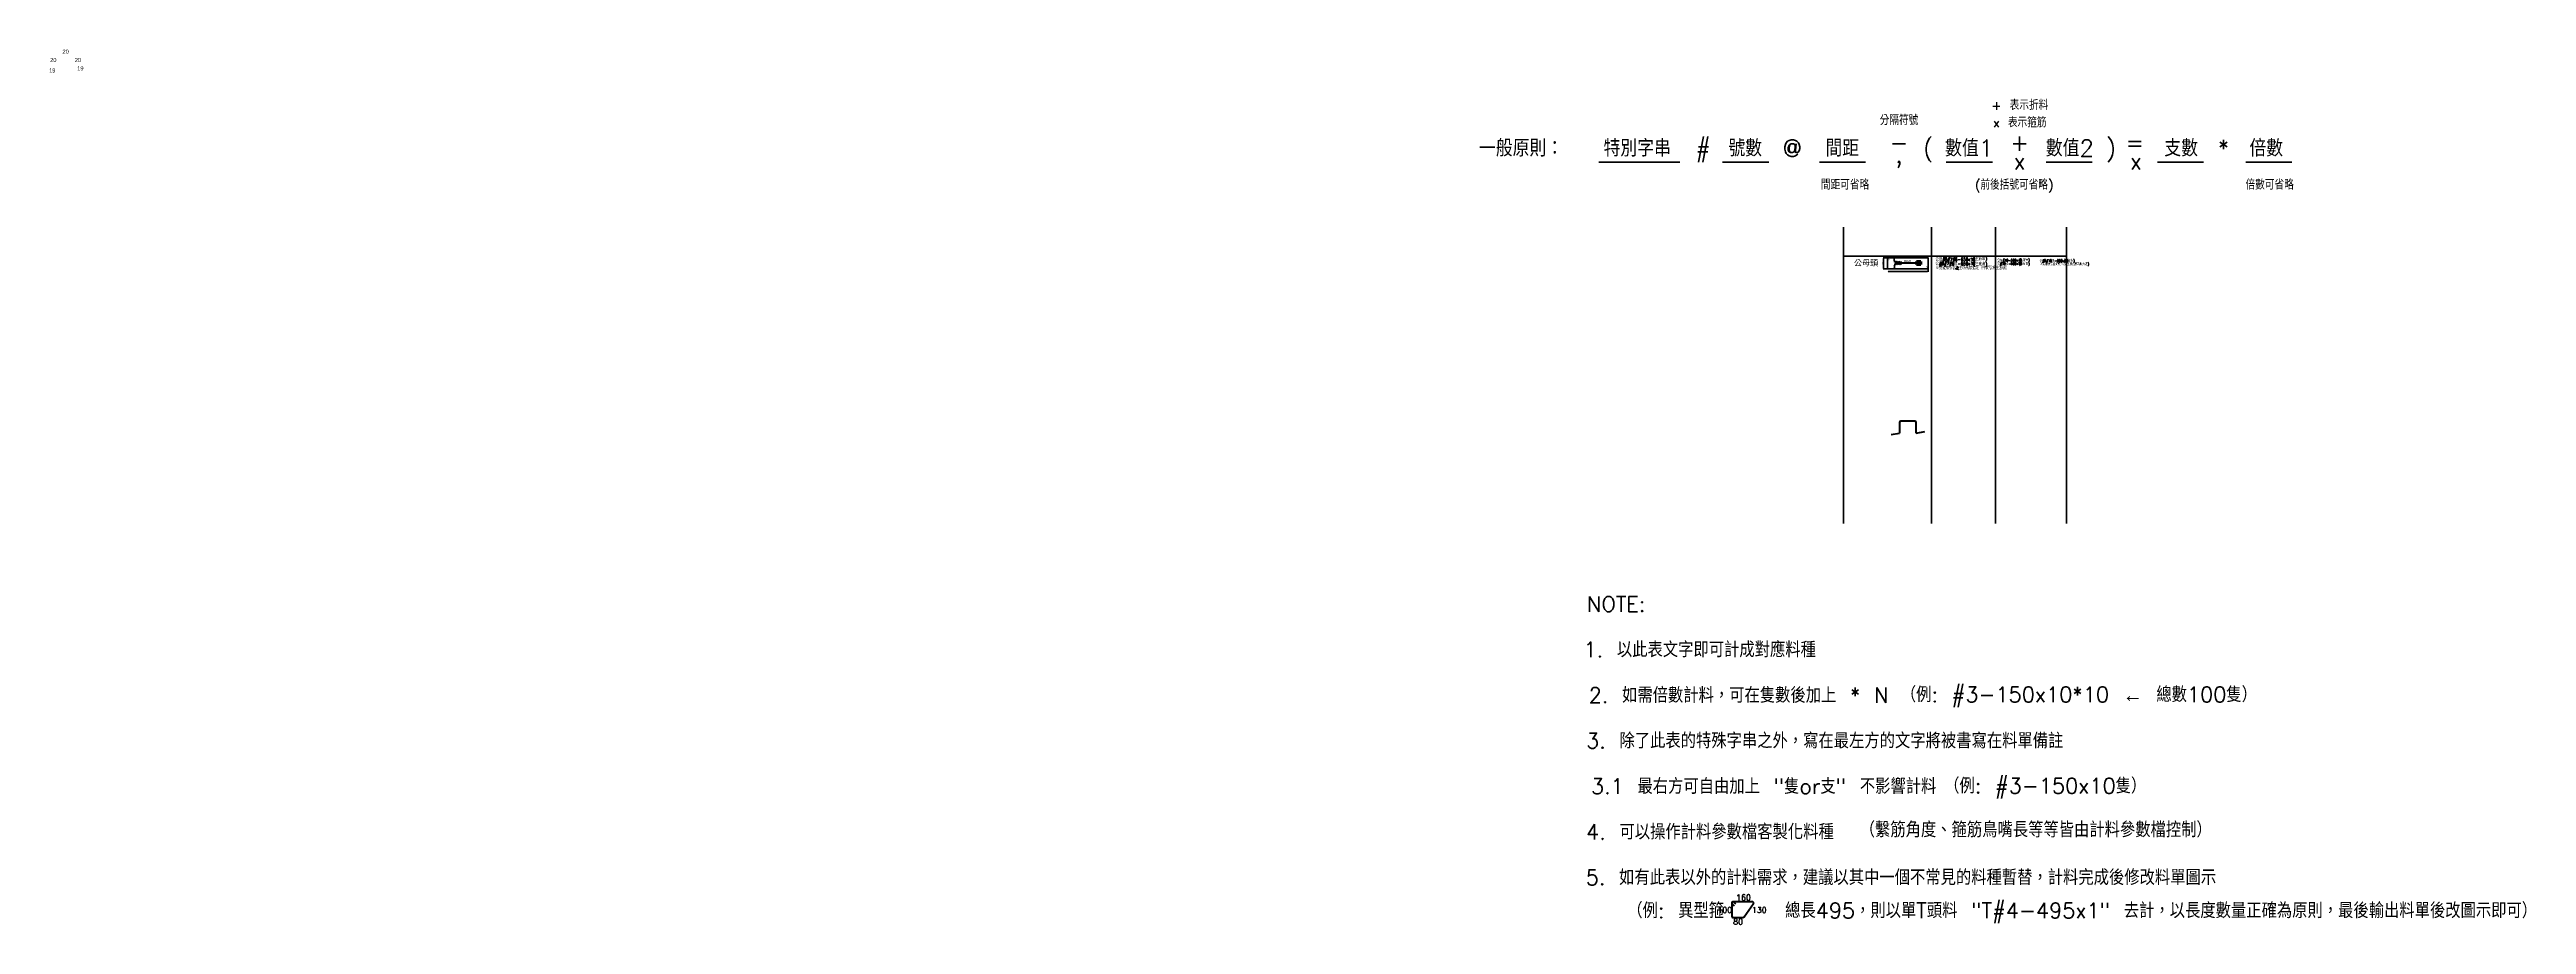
# Model space of a CAD drawing. Header units: millimetres. Extents: x 5 to 9713, y -3338 to 92.
import ezdxf
from ezdxf.enums import TextEntityAlignment as Align

# ---------------------------------------------------------------- set-up
doc = ezdxf.new("R2010")
doc.units = ezdxf.units.MM
for name, color, linetype in [('-取料', 31, 'Continuous'), ('1', 1, 'Continuous'), ('備註', 3, 'Continuous')]:
    doc.layers.add(name, color=color, linetype=linetype)
doc.styles.get("Standard").update_dxf_attribs({"font": 'arial.ttf'})
doc.styles.add('txt', font='txt.shx', dxfattribs={"height": 0.2, "bigfont": 'chineset.shx'})
doc.dimstyles.new('ISO-25', dxfattribs={"dimtxt": 2.5, "dimasz": 2.5, "dimexe": 1.25, "dimexo": 0.625, "dimtad": 1, "dimtxsty": 'Standard', "dimcen": 2.5, "dimadec": 0, "dimazin": 0, "dimtfac": 1, "dimtmove": 0, "dimatfit": 3, "dimfxl": 1, "dimarcsym": 0})

# ---------------------------------------------------------------- blocks, each defined once
blk = doc.blocks.new('draw_coupler_male_female')
at = {"color": 2, "lineweight": 50}
for p, q in [((-0.6, 14), (-6.2, 1.8)), ((-6.2, 14), (-6.2, 1.8)), ((-0.6, 14), (-0.6, 1.8)), ((5, 14), (-0.6, 1.8)), ((5, 14), (5, 1.8)), ((10.7, 14), (5, 1.8)), ((10.7, 14), (10.7, 1.8)), ((72.7, 14), (72.7, 1.8)), ((89.6, 14), (72.7, 14)), ((89.6, 1.8), (72.7, 1.8)), ((89.6, 14), (89.6, 1.8))]:
    blk.add_line(p, q, dxfattribs=at)
at = {"color": 1, "lineweight": 30}
blk.add_line((-6.2, 7.9), (72.7, 7.9), dxfattribs=at)
at = {"color": 2}
for tag, height, p in [('B', 10, (-36.8, 18)), ('A', 12, (38.5, 7.9)), ('C', 10, (114.1, -15.4))]:
    blk.add_attdef(tag, text='', height=height, dxfattribs=at).set_placement(p, align=Align.CENTER)
blk = doc.blocks.new('draw_rebar_horse_double_legged')
at = {"color": 1, "lineweight": 30}
for p, q in [((2.1, 19.8), (35.1, 25.4)), ((35.1, 67.7), (35.1, 25.4)), ((95.8, 73), (40.4, 73)), ((101.1, 25.4), (101.1, 67.7)), ((101.1, 25.4), (134.1, 32.1))]:
    blk.add_line(p, q, dxfattribs=at)
for centre, start, end in [((40.4, 67.7), 90, 180), ((95.8, 67.7), 0, 90)]:
    blk.add_arc(centre, 5.28, start, end, dxfattribs=at)
at = {"color": 2}
for tag, p in [('A', (15.7, 2.1)), ('C', (68.1, 76)), ('E', (125.9, 10.4))]:
    blk.add_attdef(tag, text='', height=15.9, dxfattribs=at).set_placement(p, align=Align.CENTER)
blk.add_attdef('B', text='', height=15.9, dxfattribs=at).set_placement((32.2, 43), align=Align.RIGHT)
blk.add_attdef('D', (104.1, 43), '', height=15.9, dxfattribs=at)
blk = doc.blocks.new('*D42')
at = {"color": 0, "lineweight": -2}
for p, q in [((7208.1, -724.7), (7191.5, -724.7)), ((7208.1, -768.5), (7191.5, -768.5)), ((7192.8, -766), (7192.8, -727.2))]:
    blk.add_line(p, q, dxfattribs=at)
at = {"color": 0}
for points in [[(7193.2, -727.2), (7192.4, -727.2), (7192.8, -724.7)], [(7192.4, -766), (7193.2, -766), (7192.8, -768.5)]]:
    blk.add_solid(points, dxfattribs=at)
at = {"layer": 'Defpoints', "color": 0}
for p in [(7192.8, -724.7), (7208.8, -724.7), (7208.8, -768.5)]:
    blk.add_point(p, dxfattribs=at)
at = {"color": 0, "insert": (7190.6, -746.6), "char_height": 2.5, "attachment_point": 5, "rotation": 90}
blk.add_mtext('43,75', dxfattribs=at)
blk = doc.blocks.new('*D43')
at = {"color": 0, "lineweight": -2}
for p, q in [((7368, -769.1), (7368, -779.7)), ((7211.3, -778.5), (7365.5, -778.5))]:
    blk.add_line(p, q, dxfattribs=at)
at = {"color": 0}
for points in [[(7211.3, -778), (7211.3, -778.9), (7208.8, -778.5)], [(7365.5, -778.9), (7365.5, -778), (7368, -778.5)]]:
    blk.add_solid(points, dxfattribs=at)
at = {"layer": 'Defpoints', "color": 0}
for p in [(7208.8, -768.5), (7368, -768.5), (7368, -778.5)]:
    blk.add_point(p, dxfattribs=at)
at = {"color": 0, "insert": (7288.4, -776.3), "char_height": 2.5, "attachment_point": 5}
blk.add_mtext('159,25', dxfattribs=at)
blk = doc.blocks.new('*D44')
at = {"color": 0, "lineweight": -2}
for p, q in [((7242.5, -751), (7234.5, -751)), ((7235.8, -753.5), (7235.8, -766))]:
    blk.add_line(p, q, dxfattribs=at)
at = {"color": 0}
for points in [[(7236.2, -753.5), (7235.3, -753.5), (7235.8, -751)], [(7235.3, -766), (7236.2, -766), (7235.8, -768.5)]]:
    blk.add_solid(points, dxfattribs=at)
at = {"layer": 'Defpoints', "color": 0}
for p in [(7235.8, -768.5), (7243.1, -751), (7243.1, -768.5)]:
    blk.add_point(p, dxfattribs=at)
at = {"color": 0, "insert": (7233.6, -759.7), "char_height": 2.5, "attachment_point": 5, "rotation": 90}
blk.add_mtext('17,47', dxfattribs=at)
blk = doc.blocks.new('*D45')
at = {"color": 0, "lineweight": -2}
for p, q in [((7242.5, -738.8), (7233.7, -738.8)), ((7235, -736.3), (7235, -727.2))]:
    blk.add_line(p, q, dxfattribs=at)
at = {"color": 0}
for points in [[(7235.4, -727.2), (7234.6, -727.2), (7235, -724.7)], [(7234.6, -736.3), (7235.4, -736.3), (7235, -738.8)]]:
    blk.add_solid(points, dxfattribs=at)
at = {"layer": 'Defpoints', "color": 0}
for p in [(7235, -724.7), (7243.1, -724.7), (7243.1, -738.8)]:
    blk.add_point(p, dxfattribs=at)
at = {"color": 0, "insert": (7232.8, -731.8), "char_height": 2.5, "attachment_point": 5, "rotation": 90}
blk.add_mtext('14,12', dxfattribs=at)

msp = doc.modelspace()

# ---------------------------------------------------------------- linework, layer by layer
for p, q in [((7036.768, -604.206), (7036.768, -1766.203)), ((7380.768, -604.206), (7380.768, -1766.203)), ((7631.894, -604.206), (7631.894, -1766.203)), ((7910.013, -604.206), (7910.013, -1766.203)), ((7036.768, -718.206), (7910.013, -718.206))]:
    msp.add_line(p, q)
msp.add_lwpolyline([(7208.768, -724.709), (7208.768, -768.459), (7368.018, -768.459), (7368.018, -724.709), (7208.768, -724.709)])
at = {"layer": '1', "color": 1, "lineweight": 30, "flags": 128}
for points in [[(6680.752, -3249.842), (6602.948, -3249.842, 0.66817864), (6599.766, -3257.524), (6607.721, -3265.479)], [(6614.085, -3259.115), (6606.13, -3251.16, 0.66817864), (6598.448, -3254.342), (6598.448, -3305.942, 0.41421356), (6602.948, -3310.442), (6642.248, -3310.442)], [(6642.248, -3310.442, 0.24521135), (6646.624, -3307.699), (6683.66, -3255.621)]]:
    msp.add_lwpolyline(points, format="xyb", dxfattribs=at)
at = {"layer": '1', "color": 1, "lineweight": 30}
msp.add_arc((6680.752, -3253.471), 3.628, 323.5208633, 90, dxfattribs=at)

# ---------------------------------------------------------------- block references
ref = msp.add_blockref('draw_rebar_horse_double_legged', (7220.558, -1437.489))
ref.add_attrib('A', '19', dxfattribs={"color": 2, "height": 15.8846}).set_placement((15.286, 1.803), align=Align.CENTER)
ref.add_attrib('B', '20', dxfattribs={"color": 2, "height": 15.8846}).set_placement((31.738, 42.734), align=Align.RIGHT)
ref.add_attrib('C', '20', dxfattribs={"color": 2, "height": 15.8846}).set_placement((67.684, 75.719), align=Align.CENTER)
ref.add_attrib('D', '20', (103.63, 42.699), dxfattribs={"color": 2, "height": 15.8846})
ref.add_attrib('E', '19', dxfattribs={"color": 2, "height": 15.8846}).set_placement((125.483, 10.079), align=Align.CENTER)
at = {"layer": '1'}
msp.add_blockref('draw_coupler_male_female', (7249.361, -752.809), dxfattribs=at).add_auto_attribs({'A': '650', 'B': '8', 'C': '7'})

# ---------------------------------------------------------------- texts
at = {"layer": '-取料', "style": 'txt', "width": 0.75}
for s, height, p in [('公母#8#7#6-650x10', 12.96768, (7397.242, -730.907)), ('公#8#7#6母-650x10', 12.96768, (7397.242, -747.453)), ('公母#10-500x10', 10, (7639.191, -734.559)), ('公#10母-500x10', 10, (7639.191, -747.318)), ('公#8#10母-600x10', 10, (7804.515, -736.442))]:
    msp.add_text(s, height=height, dxfattribs=at).set_placement(p, align=Align.MIDDLE_LEFT)
at = {"layer": '1', "color": 3, "style": 'txt'}
for s, height, p in [('分隔符號', 36, (7253.919, -185.971)), ('+ 表示折料', 36, (7727.29, -127.072)), ('x 表示箍筋', 36, (7727.29, -194.697)), ('間距可省略', 36, (7042.32, -439.017)), ('(前後括號可省略)', 36, (7705.475, -439.017)), ('倍數可省略', 36, (8706.753, -439.017)), ('（例: #3-150x10*10 ← 總數100隻）', 60, (7959.025, -2436.63)), ('（例: #3-150x10隻）', 60, (7827.036, -2794.465)), ('（繫筋角度、箍筋鳥嘴長等等皆由計料參數檔控制）', 60, (7789.853, -2966.481)), ('（例: 異型箍    總長495，則以單T頭料 "T#4-495x1" 去計，以長度數量正確為原則，最後輸出料單後改圖示即可）', 60, (7971.978, -3283.408))]:
    msp.add_text(s, height=height, dxfattribs=at).set_placement(p, align=Align.MIDDLE_CENTER)
at = {"layer": '1', "color": 7, "style": 'txt'}
for s, p in [('一般原則：', (5772.485, -294.694)), ('特別字串', (6227.86, -294.694)), ('號數', (6651.385, -294.694)), ('間距', (7031.391, -294.694)), ('(', (7368.4, -294.694)), ('數值1', (7528.757, -294.694)), ('數值2', (7923.597, -294.694)), (')', (8084.958, -294.694)), ('支數', (8359.884, -294.694)), ('倍數', (8693.643, -294.694))]:
    msp.add_text(s, height=66, dxfattribs=at).set_placement(p, align=Align.MIDDLE_CENTER)
at = {"layer": '1', "color": 1, "lineweight": 30, "style": 'txt'}
for s, p in [('#', (6486.032, -294.694)), ('@', (6835.607, -294.694)), ('-', (7253.919, -272.879)), ('+', (7726.853, -272.879)), ('=', (8178.323, -272.879)), ('*', (8526.218, -294.694)), (',', (7253.919, -318.689)), ('x', (7726.853, -344.867)), ('x', (8182.773, -344.867))]:
    msp.add_text(s, height=66, dxfattribs=at).set_placement(p, align=Align.MIDDLE_CENTER)
at = {"layer": '1', "color": 251, "style": 'txt'}
for s, p in [('_______', (6236.062, -309.964)), ('____', (6652.716, -309.964)), ('____', (7032.285, -309.964)), ('____', (7529.652, -309.964)), ('____', (7920.914, -309.964)), ('____', (8357.201, -309.964)), ('____', (8703.438, -309.964))]:
    msp.add_text(s, height=66, dxfattribs=at).set_placement(p, align=Align.MIDDLE_CENTER)
at = {"layer": '1', "color": 2}
msp.add_text('公母頭', height=22.5, dxfattribs=at).set_placement((7124.822, -744.654), align=Align.MIDDLE_CENTER)
at = {"layer": '1', "color": 2, "style": 'txt'}
for s, p in [('NOTE:', (6145.384, -2082.121)), ('1. 以此表文字即可計成對應料種', (6472.884, -2260.715)), ('2. 如需倍數計料，可在隻數後加上 * N', (6625.384, -2439.31)), ('3. 除了此表的特殊字串之外，寫在最左方的文字將被書寫在料單備註', (6962.884, -2617.904)), ('3.1 最右方可自由加上 "隻or支" 不影響計料', (6723.61, -2796.499)), ('4. 可以操作計料參數檔客製化料種', (6512.884, -2975.093)), ('5. 如有此表以外的計料需求，建議以其中一個不常見的料種暫替，計料完成後修改料單圖示', (7261.634, -3153.688))]:
    msp.add_text(s, height=60, dxfattribs=at).set_placement(p, align=Align.MIDDLE_CENTER)
at = {"layer": '1', "color": 2, "lineweight": 30, "style": 'txt'}
for s, p in [('100', (6542.03, -3281.59)), ('160', (6615.683, -3232.553)), ('130', (6677.195, -3281.59)), ('80', (6603.938, -3326.916))]:
    msp.add_text(s, height=22.5, dxfattribs=at).set_placement(p, align=Align.MIDDLE_LEFT)
at = {"layer": '備註', "lineweight": 25, "style": 'txt', "width": 0.75}
for s, height, p in [('※雙邊續接器&主筋號數指定（中間號為主筋號）', 12.96768, (7397.482, -763.957)), ('(主筋串)', 12.9677, (7545.8, -728.231)), ('(主筋串)', 12.9677, (7546.38, -749.096)), ('(主筋串)', 10, (7724.85, -748.359)), ('(主筋串)', 10, (7725.074, -733.61)), ('※雙邊續接器號數指定(主筋號數為較大者)', 10, (7805.726, -748.996)), ('(主筋串)', 10, (7901.121, -736.09))]:
    msp.add_text(s, height=height, dxfattribs=at).set_placement(p, align=Align.MIDDLE_LEFT)

# ---------------------------------------------------------------- dimensions: what is measured, and where the dimension line sits
at = {"color": 1}
dim = msp.add_linear_dim(base=(7192.768, -724.709), p1=(7208.768, -768.459), p2=(7208.768, -724.709), angle=90, dimstyle='ISO-25', dxfattribs=at)
dim.commit()
dim.dimension.update_dxf_attribs({"geometry": '*D42', "text_midpoint": (7190.642, -746.584)})
dim = msp.add_linear_dim(base=(7368.018, -778.459), p1=(7208.768, -768.459), p2=(7368.018, -768.459), dimstyle='ISO-25', dxfattribs=at)
dim.commit()
dim.dimension.update_dxf_attribs({"geometry": '*D43', "text_midpoint": (7288.393, -776.333)})
for base, p1, p2, picture, middle in [((7234.974, -724.7093), (7243.1264, -738.8244), (7243.1264, -724.7093), '*D45', (7232.8478, -731.7669)), ((7235.761, -768.459), (7243.126, -750.99), (7243.126, -768.459), '*D44', (7233.634, -759.724))]:
    dim = msp.add_linear_dim(base=base, p1=p1, p2=p2, angle=90, dimstyle='ISO-25')
    dim.commit()
    dim.dimension.update_dxf_attribs({"geometry": picture, "text_midpoint": middle})

doc.saveas('drawing.dxf')
